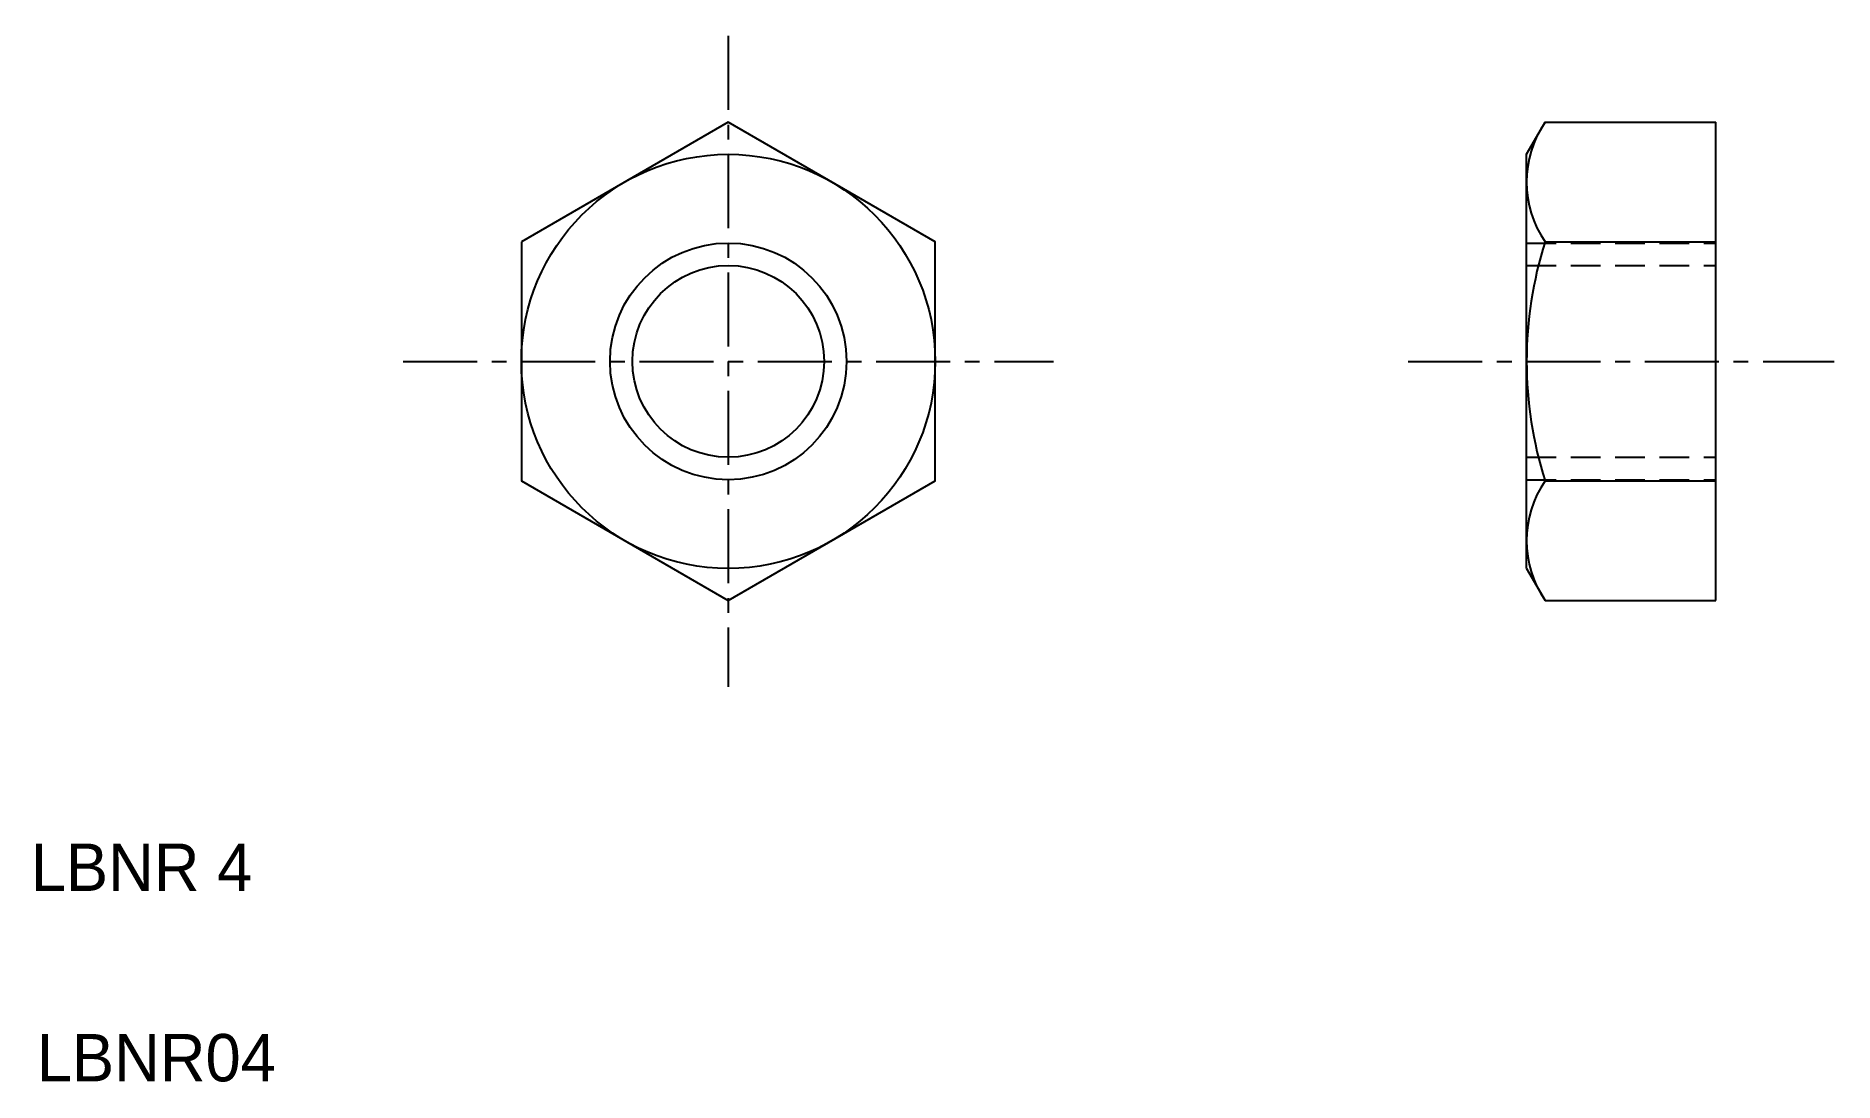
# Model space of a CAD drawing. Extents: x 2 to 32.4, y 2 to 19.7.
import ezdxf

# ---------------------------------------------------------------- set-up
doc = ezdxf.new("R2010")
doc.units = 0
doc.linetypes.add('CENTER', pattern=[2, 1.25, -0.25, 0.25, -0.25])
doc.linetypes.add('DASHED', pattern=[0.75, 0.5, -0.25])
doc.layers.get('0').update_dxf_attribs({"linetype": 'CONTINUOUS'})
doc.layers.add('CENTER', color=1, linetype='CENTER')

msp = doc.modelspace()

# ---------------------------------------------------------------- linework, layer by layer
at = {"color": 7, "linetype": 'CONTINUOUS'}
for p, q in [((27.195, 17.67), (27.508, 18.212)), ((27.508, 18.212), (30.395, 18.212)), ((30.395, 10.129), (30.395, 18.212)), ((27.195, 10.67), (27.195, 17.67)), ((27.508, 16.191), (30.395, 16.191)), ((30.395, 14.17), (30.396, 14.17)), ((27.508, 12.149), (30.395, 12.149)), ((30.395, 12.149), (30.395, 12.15)), ((27.195, 10.67), (27.508, 10.129)), ((27.508, 10.129), (30.395, 10.129))]:
    msp.add_line(p, q, dxfattribs=at)
at = {"color": 3, "linetype": 'DASHED'}
for p, q in [((27.195, 16.17), (30.395, 16.17)), ((27.195, 15.791), (30.395, 15.791)), ((27.195, 12.549), (30.395, 12.549)), ((27.195, 12.17), (30.395, 12.17))]:
    msp.add_line(p, q, dxfattribs=at)
at = {"color": 7, "linetype": 'CONTINUOUS'}
msp.add_lwpolyline([(10.195, 16.191), (10.195, 12.149), (13.695, 10.129), (17.195, 12.149), (17.195, 16.191), (13.695, 18.212)], close=True, dxfattribs=at)
for radius in [3.5, 1.621]:
    msp.add_circle((13.695, 14.17), radius, dxfattribs=at)
at = {"color": 3, "linetype": 'CONTINUOUS'}
msp.add_circle((13.695, 14.17), 2, dxfattribs=at)
at = {"color": 7, "linetype": 'CONTINUOUS'}
for centre, radius, start, end in [((28.984, 17.201), 1.789, 145.6135, 214.3865), ((33.883, 14.17), 6.687, 162.412, 197.588), ((28.984, 11.139), 1.789, 145.6135, 214.3865)]:
    msp.add_arc(centre, radius, start, end, dxfattribs=at)
at = {"layer": 'CENTER', "color": 1, "linetype": 'CENTER'}
for p, q in [((13.695, 19.67), (13.695, 8.67)), ((8.195, 14.17), (19.195, 14.17)), ((25.195, 14.17), (32.395, 14.17))]:
    msp.add_line(p, q, dxfattribs=at)

# ---------------------------------------------------------------- texts
at = {"color": 7, "linetype": 'CONTINUOUS'}
for s, p in [('LBNR 4', (1.898, 5.219)), ('LBNR04', (2, 2))]:
    msp.add_text(s, height=0.8, dxfattribs=at).set_placement(p)

doc.saveas('drawing.dxf')
